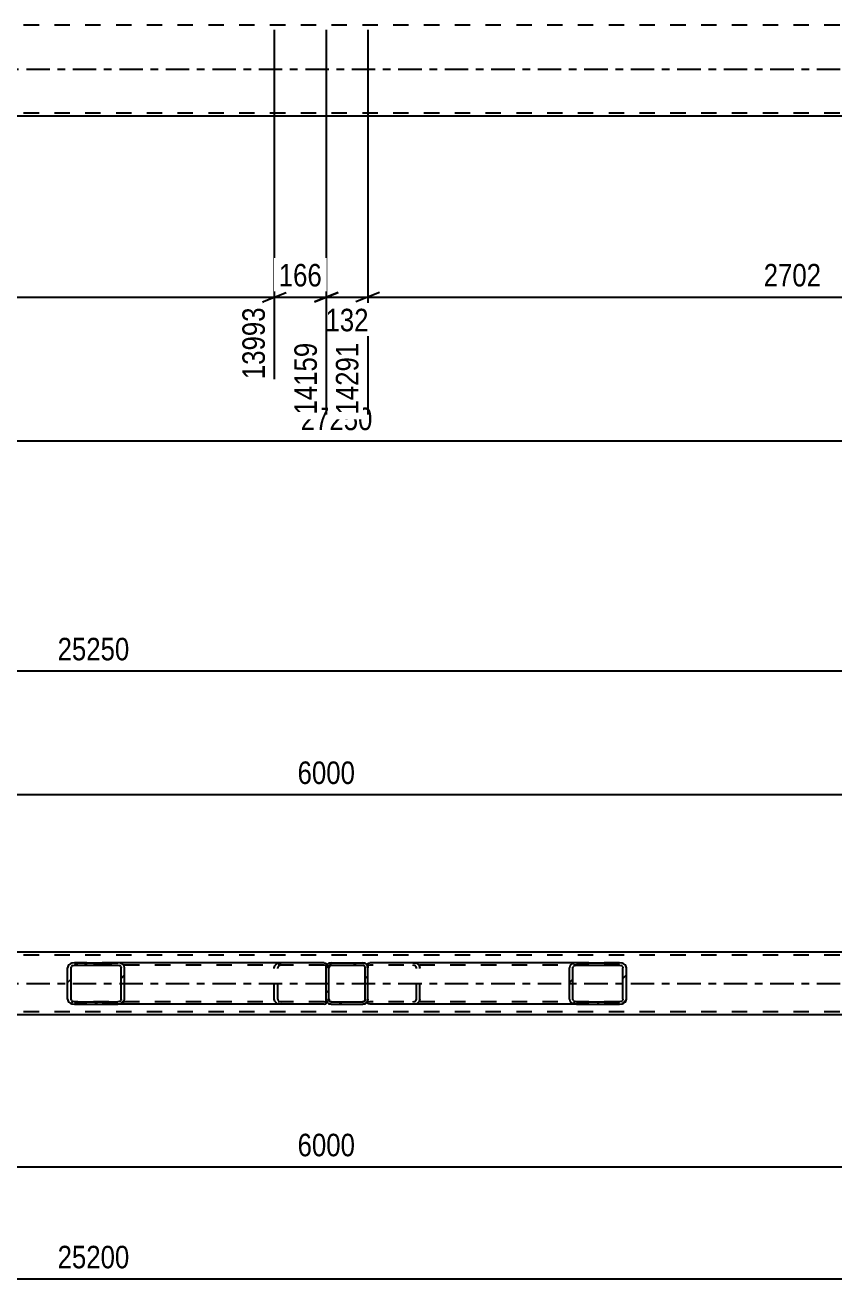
# Model space of a CAD drawing. Header units: millimetres. Extents: x 0 to 1189, y 0 to 841.
# Drawn here: x 548.3 to 651.2, y 390.1 to 549.6 of the extents above; entities that cross this region are included whole.
import ezdxf

# ---------------------------------------------------------------- set-up
doc = ezdxf.new("R2010")
doc.units = ezdxf.units.MM
doc.linetypes.add('DXK_LINE_DOT2', pattern=[3.9198, 1.9599, -1.9599])
doc.linetypes.add('DXK_LINE_DOT3', pattern=[5.9187, 2.979, -0.9799, 0.9799, -0.9799])
doc.styles.add('Arial Narrow', font='ARIALN.TTF', dxfattribs={"height": 0.2})

# ---------------------------------------------------------------- blocks, each defined once
blk = doc.blocks.new('Part-761551702-5098 - 4748')
at = {"color": 7, "linetype": 'DXK_LINE_DOT2'}
for p, q in [((1028.28, 549.62), (98.63, 549.62)), ((1028.28, 538.42), (98.63, 538.42))]:
    blk.add_line(p, q, dxfattribs=at)
at = {"color": 7, "linetype": 'DXK_LINE_DOT3'}
blk.add_line((98.63, 544.02), (1028.28, 544.02), dxfattribs=at)
at = {"color": 2, "linetype": 'Continuous'}
blk.add_line((702.77, 538.02), (475.78, 538.02), dxfattribs=at)
blk = doc.blocks.new('Part-761551702-3737 - 3599')
at = {"color": 2, "linetype": 'Continuous'}
for p, q in [((1023.48, 431.71), (98.63, 431.71)), ((1023.48, 423.71), (98.63, 423.71))]:
    blk.add_line(p, q, dxfattribs=at)
at = {"color": 7, "linetype": 'DXK_LINE_DOT2'}
for p, q in [((1028.28, 431.31), (98.63, 431.31)), ((1028.28, 424.11), (98.63, 424.11))]:
    blk.add_line(p, q, dxfattribs=at)
at = {"color": 7, "linetype": 'DXK_LINE_DOT3'}
blk.add_line((98.63, 427.71), (1028.28, 427.71), dxfattribs=at)
blk = doc.blocks.new('Part-761551702-3620 - 3599')
at = {"linetype": 'Continuous'}
h = blk.add_hatch(dxfattribs=at)
h.set_pattern_fill('', scale=0.7, style=0, pattern_type=0)
h.set_pattern_definition([(45, (591.519, 425.1189), (-1.57154, 1.57154), [])])
h.paths.add_polyline_path([(591.27, 425.07), (591.52, 425.12), (591.73, 425.26), (591.87, 425.47), (591.91, 425.71), (591.91, 429.71), (591.87, 429.96), (591.73, 430.16), (591.52, 430.3), (591.27, 430.35), (587.27, 430.35), (587.03, 430.3), (586.82, 430.16), (586.68, 429.96), (586.63, 429.71), (586.63, 425.71), (586.68, 425.47), (586.82, 425.26), (587.03, 425.12), (587.27, 425.07)])
h.paths.add_polyline_path([(587.15, 425.41), (587.05, 425.48), (586.98, 425.59), (586.95, 425.71), (586.95, 429.71), (586.98, 429.83), (587.05, 429.94), (587.15, 430.01), (587.27, 430.03), (591.27, 430.03), (591.4, 430.01), (591.5, 429.94), (591.57, 429.83), (591.59, 429.71), (591.59, 425.71), (591.57, 425.59), (591.5, 425.48), (591.4, 425.41), (591.27, 425.39), (587.27, 425.39)])
at = {"color": 7, "linetype": 'DXK_LINE_DOT2'}
for p, q in [((586.63, 429.71), (586.68, 429.96)), ((586.63, 425.71), (586.63, 429.71)), ((586.98, 429.83), (586.95, 429.71)), ((586.95, 425.71), (586.95, 429.71)), ((587.03, 430.3), (587.27, 430.35)), ((587.27, 430.03), (587.15, 430.01)), ((587.27, 430.35), (591.27, 430.35)), ((587.27, 430.03), (591.27, 430.03)), ((591.27, 430.35), (591.52, 430.3)), ((591.4, 430.01), (591.27, 430.03)), ((591.59, 429.71), (591.57, 429.83)), ((591.59, 425.71), (591.59, 429.71)), ((591.87, 429.96), (591.91, 429.71)), ((591.91, 425.71), (591.91, 429.71)), ((586.68, 425.47), (586.63, 425.71)), ((586.95, 425.71), (586.98, 425.59)), ((587.27, 425.07), (587.03, 425.12)), ((587.15, 425.41), (587.27, 425.39)), ((587.27, 425.39), (591.27, 425.39)), ((587.27, 425.07), (591.27, 425.07)), ((591.27, 425.39), (591.4, 425.41)), ((591.52, 425.12), (591.27, 425.07)), ((591.57, 425.59), (591.59, 425.71)), ((591.91, 425.71), (591.87, 425.47))]:
    blk.add_line(p, q, dxfattribs=at)
at = {"color": 2, "linetype": 'Continuous'}
for p, q in [((586.68, 429.96), (586.63, 429.71)), ((586.63, 425.71), (586.63, 429.71)), ((586.95, 429.71), (586.98, 429.83)), ((586.95, 425.71), (586.95, 429.71)), ((587.27, 430.35), (587.03, 430.3)), ((587.15, 430.01), (587.27, 430.03)), ((587.27, 430.35), (591.27, 430.35)), ((587.27, 430.03), (591.27, 430.03)), ((591.52, 430.3), (591.27, 430.35)), ((591.27, 430.03), (591.4, 430.01)), ((591.57, 429.83), (591.59, 429.71)), ((591.59, 425.71), (591.59, 429.71)), ((591.91, 429.71), (591.87, 429.96)), ((591.91, 425.71), (591.91, 429.71)), ((586.63, 425.71), (586.68, 425.47)), ((586.98, 425.59), (586.95, 425.71)), ((587.03, 425.12), (587.27, 425.07)), ((587.27, 425.39), (587.15, 425.41)), ((587.27, 425.39), (591.27, 425.39)), ((587.27, 425.07), (591.27, 425.07)), ((591.4, 425.41), (591.27, 425.39)), ((591.27, 425.07), (591.52, 425.12)), ((591.59, 425.71), (591.57, 425.59)), ((591.87, 425.47), (591.91, 425.71))]:
    blk.add_line(p, q, dxfattribs=at)
at = {"color": 7, "linetype": 'DXK_LINE_DOT2'}
for centre, radius, start, end in [((587.27, 429.71), 0.64, 112.5, 157.5), ((587.27, 429.71), 0.32, 112.5, 157.5), ((591.27, 429.71), 0.32, 22.5, 67.5), ((591.27, 429.71), 0.64, 22.5, 67.5), ((587.27, 425.71), 0.64, 202.5, 247.5), ((587.27, 425.71), 0.32, 202.5, 247.5), ((591.27, 425.71), 0.32, 292.5, 337.5), ((591.27, 425.71), 0.64, 292.5, 337.5)]:
    blk.add_arc(centre, radius, start, end, dxfattribs=at)
at = {"color": 2, "linetype": 'Continuous'}
for centre, radius, start, end in [((587.27, 429.71), 0.64, 112.5, 157.5), ((587.27, 429.71), 0.32, 112.5, 157.5), ((591.27, 429.71), 0.32, 22.5, 67.5), ((591.27, 429.71), 0.64, 22.5, 67.5), ((587.27, 425.71), 0.64, 202.5, 247.5), ((587.27, 425.71), 0.32, 202.5, 247.5), ((591.27, 425.71), 0.32, 292.5, 337.5), ((591.27, 425.71), 0.64, 292.5, 337.5)]:
    blk.add_arc(centre, radius, start, end, dxfattribs=at)
blk = doc.blocks.new('Part-761551702-3835 - 3599')
at = {"linetype": 'Continuous'}
h = blk.add_hatch(dxfattribs=at)
h.set_pattern_fill('', scale=0.7, style=0, pattern_type=0)
h.set_pattern_definition([(45, (624.2918, 425.1189), (-1.57154, 1.57154), [])])
h.paths.add_polyline_path([(623.96, 425.07), (624.29, 425.12), (624.58, 425.26), (624.77, 425.47), (624.83, 425.71), (624.83, 429.71), (624.77, 429.96), (624.58, 430.16), (624.29, 430.3), (623.96, 430.35), (618.46, 430.35), (618.13, 430.3), (617.84, 430.16), (617.65, 429.96), (617.59, 429.71), (617.59, 425.71), (617.65, 425.47), (617.84, 425.26), (618.13, 425.12), (618.46, 425.07)])
h.paths.add_polyline_path([(618.3, 425.41), (618.15, 425.48), (618.06, 425.59), (618.03, 425.71), (618.03, 429.71), (618.06, 429.83), (618.15, 429.94), (618.3, 430.01), (618.46, 430.03), (623.96, 430.03), (624.12, 430.01), (624.27, 429.94), (624.36, 429.83), (624.39, 429.71), (624.39, 425.71), (624.36, 425.59), (624.27, 425.48), (624.12, 425.41), (623.96, 425.39), (618.46, 425.39)])
at = {"color": 2, "linetype": 'Continuous'}
for p, q in [((591.91, 430.31), (592.17, 430.35)), ((591.91, 430.31), (591.91, 429.71)), ((618.46, 430.35), (592.17, 430.35)), ((617.65, 429.96), (617.59, 429.71)), ((617.59, 425.71), (617.59, 429.71)), ((618.03, 429.71), (618.06, 429.83)), ((618.03, 425.71), (618.03, 429.71)), ((618.46, 430.35), (618.13, 430.3)), ((618.3, 430.01), (618.46, 430.03)), ((618.46, 430.35), (623.96, 430.35)), ((618.46, 430.03), (623.96, 430.03)), ((624.29, 430.3), (623.96, 430.35)), ((623.96, 430.03), (624.12, 430.01)), ((624.36, 429.83), (624.39, 429.71)), ((624.39, 425.71), (624.39, 429.71)), ((624.83, 429.71), (624.77, 429.96)), ((624.83, 425.71), (624.83, 429.71)), ((591.91, 425.12), (591.91, 425.71)), ((591.91, 425.11), (591.91, 425.12)), ((592.17, 425.07), (591.91, 425.11)), ((618.46, 425.07), (592.17, 425.07)), ((617.59, 425.71), (617.65, 425.47)), ((618.06, 425.59), (618.03, 425.71)), ((618.13, 425.12), (618.46, 425.07)), ((618.46, 425.39), (618.3, 425.41)), ((618.46, 425.39), (623.96, 425.39)), ((618.46, 425.07), (623.96, 425.07)), ((624.12, 425.41), (623.96, 425.39)), ((623.96, 425.07), (624.29, 425.12)), ((624.39, 425.71), (624.36, 425.59)), ((624.77, 425.47), (624.83, 425.71))]:
    blk.add_line(p, q, dxfattribs=at)
at = {"color": 7, "linetype": 'DXK_LINE_DOT2'}
for p, q in [((591.91, 429.96), (591.91, 430.31)), ((592, 430.01), (591.91, 429.96)), ((591.91, 425.26), (591.91, 429.71)), ((592.17, 430.03), (592, 430.01)), ((623.96, 430.03), (592.17, 430.03)), ((597.66, 430.35), (598, 430.3)), ((597.83, 430.01), (597.66, 430.03)), ((598.1, 429.71), (598.07, 429.83)), ((598.1, 425.71), (598.1, 429.71)), ((598.47, 429.96), (598.54, 429.71)), ((598.54, 425.71), (598.54, 429.71)), ((623.96, 430.35), (618.46, 430.35)), ((591.91, 425.46), (592, 425.41)), ((592, 425.41), (592.17, 425.39)), ((623.96, 425.39), (592.17, 425.39)), ((597.66, 425.39), (597.83, 425.41)), ((598, 425.12), (597.66, 425.07)), ((598.07, 425.59), (598.1, 425.71)), ((598.54, 425.71), (598.47, 425.47)), ((623.96, 425.07), (618.46, 425.07))]:
    blk.add_line(p, q, dxfattribs=at)
for centre, radius, start, end in [((597.73, 429.62), 0.401, 32.4105, 75.4453), ((597.8, 429.53), 0.802, 32.4105, 75.4453), ((597.73, 425.8), 0.401, 284.5547, 327.5895), ((597.8, 425.9), 0.802, 284.5547, 327.5895)]:
    blk.add_arc(centre, radius, start, end, dxfattribs=at)
at = {"color": 2, "linetype": 'Continuous'}
for centre, radius, start, end in [((618.33, 429.53), 0.802, 104.5547, 147.5895), ((618.4, 429.62), 0.401, 104.5547, 147.5895), ((624.02, 429.62), 0.401, 32.4105, 75.4453), ((624.09, 429.53), 0.802, 32.4105, 75.4453), ((618.33, 425.9), 0.802, 212.4105, 255.4453), ((618.4, 425.8), 0.401, 212.4105, 255.4453), ((624.02, 425.8), 0.401, 284.5547, 327.5895), ((624.09, 425.9), 0.802, 284.5547, 327.5895)]:
    blk.add_arc(centre, radius, start, end, dxfattribs=at)
blk = doc.blocks.new('Part-761551702-3853 - 3599')
at = {"linetype": 'Continuous'}
h = blk.add_hatch(dxfattribs=at)
h.set_pattern_fill('', scale=0.7, style=0, pattern_type=0)
h.set_pattern_definition([(45, (560.42, 425.1189), (-1.57154, 1.57154), [])])
h.paths.add_polyline_path([(560.08, 425.07), (560.42, 425.12), (560.71, 425.26), (560.9, 425.47), (560.96, 425.71), (560.96, 429.71), (560.9, 429.96), (560.71, 430.16), (560.42, 430.3), (560.08, 430.35), (554.59, 430.35), (554.26, 430.3), (553.97, 430.16), (553.78, 429.96), (553.71, 429.71), (553.71, 425.71), (553.78, 425.47), (553.97, 425.26), (554.26, 425.12), (554.59, 425.07)])
h.paths.add_polyline_path([(554.42, 425.41), (554.28, 425.48), (554.19, 425.59), (554.15, 425.71), (554.15, 429.71), (554.19, 429.83), (554.28, 429.94), (554.42, 430.01), (554.59, 430.03), (560.08, 430.03), (560.25, 430.01), (560.39, 429.94), (560.49, 429.83), (560.52, 429.71), (560.52, 425.71), (560.49, 425.59), (560.39, 425.48), (560.25, 425.41), (560.08, 425.39), (554.59, 425.39)])
at = {"color": 2, "linetype": 'Continuous'}
for p, q in [((553.78, 429.96), (553.71, 429.71)), ((553.71, 425.71), (553.71, 429.71)), ((554.15, 429.71), (554.19, 429.83)), ((554.15, 425.71), (554.15, 429.71)), ((554.59, 430.35), (554.26, 430.3)), ((554.42, 430.01), (554.59, 430.03)), ((554.59, 430.35), (560.08, 430.35)), ((554.59, 430.03), (560.08, 430.03)), ((586.38, 430.35), (560.08, 430.35)), ((560.42, 430.3), (560.08, 430.35)), ((560.08, 430.03), (560.25, 430.01)), ((560.49, 429.83), (560.52, 429.71)), ((560.52, 425.71), (560.52, 429.71)), ((560.96, 429.71), (560.9, 429.96)), ((560.96, 425.71), (560.96, 429.71)), ((586.38, 430.35), (586.63, 430.31)), ((586.63, 430.31), (586.63, 430.3)), ((586.63, 430.3), (586.63, 430.16)), ((586.63, 430.16), (586.63, 429.71)), ((553.71, 425.71), (553.78, 425.47)), ((554.19, 425.59), (554.15, 425.71)), ((554.26, 425.12), (554.59, 425.07)), ((554.59, 425.39), (554.42, 425.41)), ((554.59, 425.39), (560.08, 425.39)), ((554.59, 425.07), (560.08, 425.07)), ((560.25, 425.41), (560.08, 425.39)), ((560.08, 425.07), (560.42, 425.12)), ((586.38, 425.07), (560.08, 425.07)), ((560.52, 425.71), (560.49, 425.59)), ((560.9, 425.47), (560.96, 425.71)), ((586.38, 425.07), (586.63, 425.11)), ((586.63, 425.11), (586.63, 425.71))]:
    blk.add_line(p, q, dxfattribs=at)
at = {"color": 7, "linetype": 'DXK_LINE_DOT2'}
for p, q in [((560.08, 430.35), (554.59, 430.35)), ((586.38, 430.03), (554.59, 430.03)), ((580.01, 429.71), (580.07, 429.96)), ((580.01, 425.71), (580.01, 429.71)), ((580.48, 429.83), (580.45, 429.71)), ((580.45, 425.71), (580.45, 429.71)), ((580.55, 430.3), (580.89, 430.35)), ((580.89, 430.03), (580.72, 430.01)), ((586.55, 430.01), (586.38, 430.03)), ((586.63, 429.96), (586.55, 430.01)), ((586.63, 430.31), (586.63, 430.31)), ((586.63, 430.16), (586.63, 429.96)), ((586.63, 425.71), (586.63, 429.96)), ((586.38, 425.39), (554.59, 425.39)), ((560.08, 425.07), (554.59, 425.07)), ((580.07, 425.47), (580.01, 425.71)), ((580.45, 425.71), (580.48, 425.59)), ((580.89, 425.07), (580.55, 425.12)), ((580.72, 425.41), (580.89, 425.39)), ((586.38, 425.39), (586.55, 425.41)), ((586.55, 425.41), (586.63, 425.46))]:
    blk.add_line(p, q, dxfattribs=at)
at = {"color": 2, "linetype": 'Continuous'}
for centre, radius, start, end in [((554.46, 429.53), 0.802, 104.5547, 147.5896), ((554.53, 429.62), 0.401, 104.5547, 147.5896), ((560.15, 429.62), 0.401, 32.4104, 75.4453), ((560.22, 429.53), 0.802, 32.4104, 75.4453), ((554.46, 425.9), 0.802, 212.4104, 255.4453), ((554.53, 425.8), 0.401, 212.4104, 255.4453), ((560.15, 425.8), 0.401, 284.5547, 327.5896), ((560.22, 425.9), 0.802, 284.5547, 327.5896)]:
    blk.add_arc(centre, radius, start, end, dxfattribs=at)
at = {"color": 7, "linetype": 'DXK_LINE_DOT2'}
for centre, radius, start, end in [((580.75, 429.53), 0.802, 104.5547, 147.5896), ((580.82, 429.62), 0.401, 104.5547, 147.5896), ((580.75, 425.9), 0.802, 212.4104, 255.4453), ((580.82, 425.8), 0.401, 212.4104, 255.4453)]:
    blk.add_arc(centre, radius, start, end, dxfattribs=at)
blk = doc.blocks.new('StraightDimension-761551702-17794 - 4748')
at = {"color": 7, "linetype": 'Continuous'}
blk.add_line((84.73, 496.75), (1091.17, 496.75), dxfattribs=at)
at = {"color": 0}
blk.add_wipeout([(593.12, 497.5), (593.12, 501.7), (582.78, 501.7), (582.78, 497.5)], dxfattribs=at)
at = {"color": 3, "style": 'Arial Narrow'}
blk.add_text('27250', height=2.863, dxfattribs=at).set_placement((583.38, 498.1))
blk = doc.blocks.new('StraightDimension-761551702-17330 - 4748')
at = {"color": 7, "linetype": 'Continuous'}
for p, q in [((471.91, 549.02), (471.91, 500.08)), ((580.01, 549.02), (580.01, 504.58)), ((473.41, 515.62), (470.41, 514.42)), ((578.51, 514.42), (581.51, 515.62)), ((471.91, 515.02), (580.01, 515.02))]:
    blk.add_line(p, q, dxfattribs=at)
at = {"color": 0}
blk.add_wipeout([(530.22, 515.77), (530.22, 519.97), (521.71, 519.97), (521.71, 515.77)], dxfattribs=at)
at = {"color": 0, "linetype": 'Continuous'}
blk.add_wipeout([(579.41, 514.32), (575.21, 514.32), (575.21, 503.98), (579.41, 503.98)], dxfattribs=at)
at = {"color": 3, "style": 'Arial Narrow'}
blk.add_text('2702', height=2.863, dxfattribs=at).set_placement((522.31, 516.37))
at = {"color": 3, "linetype": 'Continuous', "style": 'Arial Narrow'}
blk.add_text('13993', height=2.863, rotation=90.0002, dxfattribs=at).set_placement((578.81, 504.58))
blk = doc.blocks.new('StraightDimension-761551702-17327 - 4748')
at = {"color": 7, "linetype": 'Continuous'}
for p, q in [((591.91, 549.02), (591.91, 500.08)), ((700.01, 549.02), (700.01, 504.58)), ((593.41, 515.62), (590.41, 514.42)), ((698.51, 514.42), (701.51, 515.62)), ((591.91, 515.02), (700.01, 515.02))]:
    blk.add_line(p, q, dxfattribs=at)
at = {"color": 0}
blk.add_wipeout([(650.22, 515.77), (650.22, 519.97), (641.71, 519.97), (641.71, 515.77)], dxfattribs=at)
at = {"color": 0, "linetype": 'Continuous'}
blk.add_wipeout([(699.41, 514.32), (695.21, 514.32), (695.21, 503.98), (699.41, 503.98)], dxfattribs=at)
at = {"color": 3, "style": 'Arial Narrow'}
blk.add_text('2702', height=2.863, dxfattribs=at).set_placement((642.31, 516.37))
at = {"color": 3, "linetype": 'Continuous', "style": 'Arial Narrow'}
blk.add_text('16993', height=2.863, rotation=90.0002, dxfattribs=at).set_placement((698.81, 504.58))
blk = doc.blocks.new('StraightDimension-761551702-17328 - 4748')
at = {"color": 7, "linetype": 'Continuous'}
for p, q in [((586.63, 549.02), (586.63, 500.08)), ((591.91, 549.02), (591.91, 500.08)), ((585.13, 514.42), (588.13, 515.62)), ((593.41, 515.62), (590.41, 514.42)), ((586.63, 515.02), (591.91, 515.02))]:
    blk.add_line(p, q, dxfattribs=at)
at = {"color": 0}
blk.add_wipeout([(592.62, 510.07), (592.62, 514.27), (585.93, 514.27), (585.93, 510.07)], dxfattribs=at)
at = {"color": 3, "style": 'Arial Narrow'}
blk.add_text('132', height=2.863, dxfattribs=at).set_placement((586.53, 510.67))
at = {"color": 0, "linetype": 'Continuous'}
blk.add_wipeout([(591.31, 509.82), (587.11, 509.82), (587.11, 499.48), (591.31, 499.48)], dxfattribs=at)
at = {"color": 3, "linetype": 'Continuous', "style": 'Arial Narrow'}
blk.add_text('14291', height=2.863, rotation=90.0002, dxfattribs=at).set_placement((590.71, 500.08))
blk = doc.blocks.new('StraightDimension-761551702-17329 - 4748')
at = {"color": 7, "linetype": 'Continuous'}
for p, q in [((580.01, 549.02), (580.01, 504.58)), ((586.63, 549.02), (586.63, 500.08)), ((578.51, 514.42), (581.51, 515.62)), ((588.13, 515.62), (585.13, 514.42)), ((580.01, 515.02), (586.63, 515.02))]:
    blk.add_line(p, q, dxfattribs=at)
at = {"color": 0}
blk.add_wipeout([(586.66, 515.77), (586.66, 519.97), (579.98, 519.97), (579.98, 515.77)], dxfattribs=at)
at = {"color": 0, "linetype": 'Continuous'}
blk.add_wipeout([(586.03, 509.82), (581.83, 509.82), (581.83, 499.48), (586.03, 499.48)], dxfattribs=at)
at = {"color": 3, "style": 'Arial Narrow'}
blk.add_text('166', height=2.863, dxfattribs=at).set_placement((580.58, 516.37))
at = {"color": 3, "linetype": 'Continuous', "style": 'Arial Narrow'}
blk.add_text('14159', height=2.863, rotation=90.0002, dxfattribs=at).set_placement((585.43, 500.08))
blk = doc.blocks.new('StraightDimension-761551702-18519 - 3599')
at = {"color": 7, "linetype": 'Continuous'}
blk.add_line((466.64, 451.74), (706.63, 451.74), dxfattribs=at)
at = {"color": 0}
blk.add_wipeout([(590.89, 452.49), (590.89, 456.69), (582.38, 456.69), (582.38, 452.49)], dxfattribs=at)
at = {"color": 3, "style": 'Arial Narrow'}
blk.add_text('6000', height=2.863, dxfattribs=at).set_placement((582.98, 453.09))
blk = doc.blocks.new('StraightDimension-761551702-18763 - 3599')
at = {"color": 7, "linetype": 'Continuous'}
blk.add_line((466.64, 404.39), (706.63, 404.39), dxfattribs=at)
at = {"color": 0}
blk.add_wipeout([(590.89, 405.14), (590.89, 409.34), (582.38, 409.34), (582.38, 405.14)], dxfattribs=at)
at = {"color": 3, "style": 'Arial Narrow'}
blk.add_text('6000', height=2.863, dxfattribs=at).set_placement((582.98, 405.74))
blk = doc.blocks.new('StraightDimension-761551702-18864 - 3599')
at = {"color": 7, "linetype": 'Continuous'}
blk.add_line((85.73, 390.14), (1028.28, 390.14), dxfattribs=at)
at = {"color": 0}
blk.add_wipeout([(562.18, 390.89), (562.18, 395.09), (551.83, 395.09), (551.83, 390.89)], dxfattribs=at)
at = {"color": 3, "style": 'Arial Narrow'}
blk.add_text('25200', height=2.863, dxfattribs=at).set_placement((552.43, 391.49))
blk = doc.blocks.new('StraightDimension-761551702-18957 - 3599')
at = {"color": 7, "linetype": 'Continuous'}
blk.add_line((84.73, 467.47), (1029.28, 467.47), dxfattribs=at)
at = {"color": 0}
blk.add_wipeout([(562.17, 468.22), (562.17, 472.42), (551.83, 472.42), (551.83, 468.22)], dxfattribs=at)
at = {"color": 3, "style": 'Arial Narrow'}
blk.add_text('25250', height=2.863, dxfattribs=at).set_placement((552.43, 468.82))

msp = doc.modelspace()

# ---------------------------------------------------------------- block references
for name in ['Part-761551702-5098 - 4748', 'StraightDimension-761551702-18519 - 3599', 'Part-761551702-3737 - 3599', 'Part-761551702-3853 - 3599', 'Part-761551702-3620 - 3599', 'Part-761551702-3835 - 3599', 'StraightDimension-761551702-18763 - 3599']:
    msp.add_blockref(name, (0, 0))

# ---------------------------------------------------------------- next in the draw order: block references
for name in ['StraightDimension-761551702-17794 - 4748', 'StraightDimension-761551702-18957 - 3599', 'StraightDimension-761551702-18864 - 3599']:
    msp.add_blockref(name, (0, 0))

# ---------------------------------------------------------------- next in the draw order: block references
for name in ['StraightDimension-761551702-17330 - 4748', 'StraightDimension-761551702-17327 - 4748']:
    msp.add_blockref(name, (0, 0))

# ---------------------------------------------------------------- next in the draw order: block references
msp.add_blockref('StraightDimension-761551702-17328 - 4748', (0, 0))

# ---------------------------------------------------------------- next in the draw order: block references
msp.add_blockref('StraightDimension-761551702-17329 - 4748', (0, 0))

doc.saveas('drawing.dxf')
